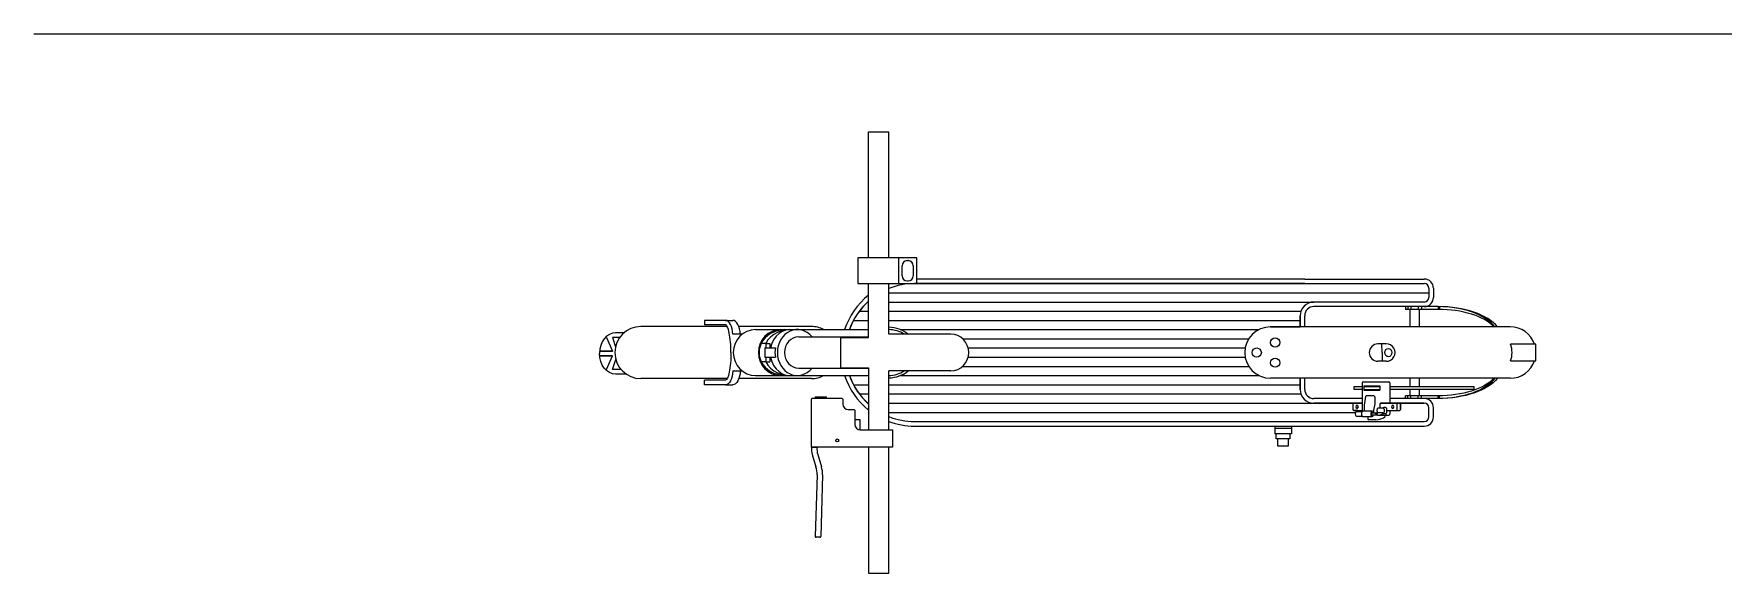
# Model space of a CAD drawing. Header units: millimetres. Extents: x 189 to 3861, y 181 to 2460.
# Drawn here: x 189 to 2025, y 619 to 1206 of the extents above; entities that cross this region are included whole.
import ezdxf

# ---------------------------------------------------------------- set-up
doc = ezdxf.new("R2010")
doc.units = ezdxf.units.MM
doc.layers.add('01_Contornos', color=7, linetype='Continuous', lineweight=20)

msp = doc.modelspace()

# ---------------------------------------------------------------- linework, layer by layer
at = {"color": 40, "true_color": 0xf8d731}
for p, q in [((1095.744, 962.012), (1095.744, 1099.019)), ((1117.744, 962.012), (1117.744, 1099.019)), ((1569.734, 939.012), (1148.273, 939.012)), ((1095.744, 875.512), (1095.744, 934.012)), ((1117.744, 883.997), (1117.744, 934.012)), ((1569.734, 934.012), (1145.734, 934.012)), ((942.16, 887.326), (848.346, 887.326)), ((1033.697, 887.326), (954.859, 887.326)), ((1117.744, 879.012), (1117.744, 896.054)), ((810.963, 875.572), (809.851, 875.572)), ((810.963, 875.572), (817.351, 860.572)), ((825.379, 875.572), (817.351, 875.572)), ((817.351, 875.572), (820.753, 865.364)), ((829.992, 880.572), (820.851, 880.572)), ((817.351, 860.572), (803.459, 860.572)), ((817.351, 860.572), (803.459, 860.572)), ((817.351, 860.572), (803.459, 860.572)), ((803.459, 860.572), (817.351, 860.572)), ((817.351, 855.572), (803.459, 855.572)), ((817.351, 855.572), (803.459, 855.572)), ((817.351, 855.572), (803.459, 855.572)), ((803.459, 855.572), (817.351, 855.572)), ((810.963, 840.572), (817.351, 855.572)), ((817.351, 840.572), (821.022, 851.586)), ((810.963, 840.572), (809.851, 840.572)), ((826.859, 840.572), (817.351, 840.572)), ((832.463, 835.572), (820.851, 835.572)), ((942.16, 830.697), (848.346, 830.697)), ((1033.697, 830.697), (954.859, 830.697)), ((1095.744, 842.511), (1095.744, 775.012)), ((1117.744, 775.012), (1117.744, 839.012)), ((1145.734, 784.012), (1569.734, 784.012)), ((1145.734, 779.012), (1569.734, 779.012)), ((1095.744, 756.012), (1095.744, 619.019)), ((1117.744, 619.019), (1117.744, 756.012))]:
    msp.add_line(p, q, dxfattribs=at)
for p, q in [((1010.618, 884.012), (1054.258, 884.012)), ((984.06, 869.012), (979.142, 869.012)), ((982.959, 864.012), (994.501, 864.012)), ((982.959, 864.012), (982.959, 854.012)), ((984.06, 869.012), (984.06, 864.012)), ((984.06, 869.012), (988.402, 869.012)), ((988.402, 869.012), (988.402, 864.012)), ((1019.832, 876.012), (1095.744, 876.012)), ((1065.25, 875.512), (1065.25, 842.511)), ((1065.25, 875.512), (1095.744, 875.512)), ((1185.27, 879.012), (1117.744, 879.012)), ((984.06, 849.012), (979.142, 849.012)), ((982.959, 854.012), (994.501, 854.012)), ((984.06, 854.012), (984.06, 849.012)), ((984.06, 849.012), (988.402, 849.012)), ((988.402, 854.012), (988.402, 849.012)), ((1010.618, 834.012), (1054.258, 834.012)), ((1019.832, 842.012), (1095.744, 842.012)), ((1065.25, 842.511), (1095.744, 842.511)), ((1185.27, 839.012), (1117.744, 839.012))]:
    msp.add_line(p, q)
for centre, radius, start, end in [((1145.734, 859.012), 80, 128.672887, 161.790043), ((1145.734, 859.012), 80, 110.364135, 110.479564), ((1145.734, 859.012), 75, 90, 111.912992), ((1145.734, 859.012), 80, 110.364135, 110.479564), ((1145.734, 859.012), 75, 131.799925, 160.528779), ((848.346, 859.012), 28.314, 90, 270), ((1033.697, 859.012), 28.314, 61.99935, 90), ((1033.697, 859.012), 28.314, 270, 298.00065), ((1145.734, 859.012), 80, 198.209957, 231.327113), ((1145.734, 859.012), 75, 199.471221, 228.200075), ((1145.734, 859.012), 75, 248.087008, 270), ((1145.734, 859.012), 80, 249.520436, 270)]:
    msp.add_arc(centre, radius, start, end, dxfattribs=at)
for centre, major_axis, ratio, start_param, end_param in [((1005.701, 859.012), (-28.978, 0), 0.86273015, 4.62743626, 7.93893436), ((1010.618, 859.012), (-28.978, 0), 0.86273015, 4.55867049, 5.87166846), ((1010.618, 859.012), (0, -25), 0.86933324, 2.96199593, 4.51103106), ((1018.383, 859.012), (0, -25), 0.86933324, 2.31855896, 7.106219), ((1000.266, 859.012), (-28.978, 0), 0.86273015, 4.71238898, 4.71239897), ((1015.795, 859.012), (0, -25), 0.86933324, 4.51103106, 4.9137469), ((1019.832, 859.012), (0, 17), 0.90910666, 0, 3.14159265), ((1185.27, 859.012), (0, -20), 0.96592583, 0, 3.14159265), ((1010.618, 859.012), (-28.978, 0), 0.86273015, 0.41151685, 1.72451481), ((1010.618, 859.012), (0, -25), 0.86933324, 4.9137469, 6.46278203)]:
    msp.add_ellipse(centre, major_axis=major_axis, ratio=ratio, start_param=start_param, end_param=end_param)
msp.add_ellipse((820.851, 858.072), major_axis=(0, 22.5), ratio=0.77777778, start_param=6.28318531, end_param=7.85398163, dxfattribs=at)
at = {"color": 40, "true_color": 0xf8d731, "extrusion": (0, 0, -1)}
msp.add_ellipse((820.851, 858.072), major_axis=(0, -22.5), ratio=0.77777778, start_param=6.28318531, end_param=7.85398163, dxfattribs=at)
at = {"layer": '01_Contornos'}
msp.add_line((188.539, 1205.76), (3860.633, 1205.76), dxfattribs=at)
at = {"layer": '01_Contornos', "color": 40, "true_color": 0xf8d731}
for p, q in [((1095.744, 1099.019), (1117.744, 1099.019)), ((1148.273, 962.012), (1084.255, 962.012)), ((1084.255, 962.012), (1084.255, 934.012)), ((1128.273, 962.012), (1128.273, 934.012)), ((1137.773, 959.012), (1138.773, 959.012)), ((1148.273, 934.012), (1148.273, 962.012)), ((1132.273, 942.512), (1132.273, 953.512)), ((1137.773, 937.012), (1138.773, 937.012)), ((1144.273, 953.512), (1144.273, 942.512)), ((1569.734, 939.012), (1699.734, 939.012)), ((1084.255, 934.012), (1148.273, 934.012)), ((1117.744, 924.012), (1704.734, 924.012)), ((1145.564, 934.012), (1699.734, 934.012)), ((1569.734, 934.012), (1699.734, 934.012)), ((1704.734, 929.012), (1704.734, 919.012)), ((1704.734, 929.012), (1704.734, 919.012)), ((1709.734, 929.012), (1709.734, 919.012)), ((1085.649, 904.012), (1095.744, 904.012)), ((1094.659, 914.012), (1095.744, 914.012)), ((1117.744, 914.012), (1579.734, 914.012)), ((1117.744, 904.012), (1565.592, 904.012)), ((1699.734, 914.012), (1579.734, 914.012)), ((1699.734, 914.012), (1579.734, 914.012)), ((1699.734, 909.012), (1579.734, 909.012)), ((1679.476, 909.012), (1679.476, 906.012)), ((1714.714, 909.012), (1679.476, 909.012)), ((1714.714, 906.012), (1679.476, 906.012)), ((1681.976, 909.012), (1681.976, 906.012)), ((1684.07, 906.012), (1684.07, 887.012)), ((1685.07, 909.012), (1685.07, 906.012)), ((1693.07, 909.012), (1693.07, 906.012)), ((1694.07, 906.012), (1694.07, 887.012)), ((1696.845, 909.012), (1696.845, 906.012)), ((1714.714, 909.012), (1714.714, 906.012)), ((1716.09, 909.005), (1716.09, 906.006)), ((940.185, 894.012), (917.465, 894.012)), ((917.465, 894.012), (917.465, 889.012)), ((940.185, 889.012), (917.465, 889.012)), ((940.185, 894.012), (948.194, 894.012)), ((972.9, 884.012), (1095.744, 884.012)), ((1074.938, 884.012), (1095.744, 884.012)), ((1079.316, 894.012), (1095.744, 894.012)), ((1117.744, 894.012), (1564.734, 894.012)), ((1130.211, 884.012), (1520.024, 884.012)), ((1793.071, 887.012), (1532.634, 887.012)), ((1532.634, 887.012), (1564.734, 887.012)), ((1564.734, 887.012), (1564.734, 899.012)), ((1564.734, 899.012), (1564.734, 887.012)), ((1569.734, 887.012), (1569.734, 899.012)), ((958.411, 879.012), (948.194, 879.012)), ((1198.048, 874.012), (1508.991, 874.012)), ((1203.976, 864.012), (1505.084, 864.012)), ((1658.353, 868.512), (1649.135, 868.512)), ((1653.917, 859.012), (1653.744, 868.512)), ((1820.83, 868.012), (1793.463, 868.012)), ((1820.83, 850.012), (1820.83, 868.012)), ((1203.976, 854.012), (1505.084, 854.012)), ((1658.353, 849.512), (1649.135, 849.512)), ((1653.917, 859.012), (1653.917, 849.512)), ((1793.463, 850.012), (1820.83, 850.012)), ((940.185, 829.012), (917.465, 829.012)), ((917.465, 824.012), (917.465, 829.012)), ((948.194, 839.012), (958.411, 839.012)), ((972.9, 834.012), (1095.744, 834.012)), ((1074.938, 834.012), (1095.744, 834.012)), ((1130.211, 834.012), (1520.024, 834.012)), ((1198.048, 844.012), (1508.991, 844.012)), ((1793.071, 831.012), (1532.634, 831.012)), ((1564.734, 831.012), (1532.634, 831.012)), ((1564.734, 819.012), (1564.734, 831.012)), ((1564.734, 831.012), (1564.734, 819.012)), ((1569.734, 819.012), (1569.734, 831.012)), ((1684.07, 831.012), (1684.07, 822.012)), ((1694.07, 831.012), (1694.07, 822.012)), ((940.185, 824.012), (917.465, 824.012)), ((940.185, 824.012), (948.194, 824.012)), ((1033.744, 756.012), (1033.744, 808.512)), ((1067.244, 809.012), (1034.244, 809.012)), ((1037.744, 811.012), (1049.744, 811.012)), ((1037.744, 811.012), (1037.744, 809.012)), ((1049.744, 811.012), (1049.744, 809.012)), ((1067.744, 808.512), (1067.744, 803.012)), ((1079.316, 824.012), (1095.744, 824.012)), ((1085.649, 814.012), (1095.744, 814.012)), ((1117.744, 824.012), (1564.734, 824.012)), ((1117.744, 814.012), (1565.592, 814.012)), ((1632.218, 809.012), (1579.734, 809.012)), ((1623.477, 822.012), (1632.218, 822.012)), ((1623.477, 819.012), (1623.477, 822.012)), ((1632.218, 819.012), (1623.477, 819.012)), ((1633.935, 823.012), (1651.269, 823.012)), ((1633.935, 822.012), (1651.269, 822.012)), ((1633.935, 819.012), (1651.269, 819.012)), ((1662.22, 822.012), (1753.477, 822.012)), ((1753.477, 819.012), (1662.22, 819.012)), ((1699.734, 809.012), (1662.22, 809.012)), ((1679.476, 809.012), (1679.476, 812.012)), ((1714.714, 812.012), (1679.476, 812.012)), ((1714.714, 809.012), (1679.476, 809.012)), ((1681.976, 809.012), (1681.976, 812.012)), ((1684.07, 819.012), (1684.07, 812.012)), ((1685.07, 809.012), (1685.07, 812.012)), ((1693.07, 809.012), (1693.07, 812.012)), ((1694.07, 819.012), (1694.07, 812.012)), ((1696.845, 809.012), (1696.845, 812.012)), ((1714.714, 809.012), (1714.714, 812.012)), ((1716.09, 809.019), (1716.09, 812.018)), ((1753.477, 822.012), (1753.477, 819.012)), ((1073.744, 797.012), (1080.244, 797.012)), ((1080.744, 796.512), (1080.744, 781.012)), ((1094.659, 804.012), (1095.744, 804.012)), ((1117.744, 804.012), (1579.734, 804.012)), ((1117.744, 794.012), (1624.964, 794.012)), ((1579.734, 804.012), (1622.178, 804.012)), ((1632.218, 804.012), (1579.734, 804.012)), ((1622.178, 803.012), (1622.178, 797.012)), ((1623.178, 796.012), (1632.218, 796.012)), ((1649.08, 791.018), (1661.22, 791.018)), ((1699.734, 804.012), (1652.308, 804.012)), ((1658.578, 796.012), (1672.382, 796.012)), ((1672.382, 796.012), (1672.796, 796.012)), ((1673.796, 804.012), (1699.734, 804.012)), ((1673.796, 797.012), (1673.796, 803.012)), ((1704.734, 789.012), (1704.734, 799.012)), ((1704.734, 789.012), (1704.734, 799.012)), ((1709.734, 789.012), (1709.734, 799.012)), ((1086.244, 786.012), (1080.744, 786.012)), ((1086.744, 775.012), (1086.744, 785.512)), ((1086.744, 775.012), (1121.744, 775.012)), ((1121.744, 775.012), (1121.744, 756.012)), ((1145.566, 784.012), (1699.734, 784.012)), ((1537.233, 779.012), (1537.233, 770.609)), ((1555.233, 776.604), (1537.233, 776.604)), ((1555.233, 779.012), (1555.233, 770.609)), ((1569.734, 784.012), (1699.734, 784.012)), ((1569.734, 779.012), (1699.734, 779.012)), ((1033.744, 756.012), (1039.744, 756.012)), ((1121.744, 756.012), (1033.744, 756.012)), ((1033.744, 756.012), (1036.744, 756.012)), ((1555.233, 770.609), (1537.233, 770.609)), ((1538.733, 765.174), (1538.733, 770.609)), ((1553.733, 765.174), (1538.733, 765.174)), ((1540.733, 757.091), (1540.733, 765.174)), ((1551.733, 757.091), (1540.733, 757.091)), ((1551.733, 765.174), (1551.733, 757.091)), ((1553.733, 770.609), (1553.733, 765.174)), ((1034.493, 748.246), (1038.536, 734.818)), ((1040.527, 748.246), (1044.57, 734.818)), ((1039.809, 726.169), (1037.76, 659.072)), ((1045.844, 726.099), (1043.872, 659.011)), ((1042.874, 658.07), (1038.76, 658.072)), ((1095.744, 619.019), (1117.744, 619.019))]:
    msp.add_line(p, q, dxfattribs=at)
at = {"layer": '01_Contornos', "color": 40, "lineweight": 20, "ltscale": 0.05, "true_color": 0xf8d731}
for p, q in [((1633.218, 827.012), (1661.22, 827.012)), ((1632.218, 826.012), (1632.218, 796.012)), ((1633.935, 823.012), (1651.269, 823.012)), ((1633.935, 823.012), (1633.935, 818.012)), ((1633.935, 818.012), (1651.269, 818.012)), ((1635.71, 811.164), (1634.275, 801.825)), ((1644.841, 812.012), (1636.698, 812.012)), ((1645.841, 811.012), (1645.841, 803.325)), ((1651.269, 823.012), (1651.269, 818.012)), ((1662.22, 826.012), (1662.22, 804.012)), ((1622.178, 803.012), (1622.178, 798.38)), ((1622.178, 798.38), (1622.178, 797.012)), ((1623.178, 804.012), (1632.218, 804.012)), ((1627.468, 796.012), (1623.178, 796.012)), ((1625.881, 794.812), (1632.163, 794.812)), ((1625.881, 789.812), (1632.163, 789.812)), ((1627.468, 796.012), (1632.218, 796.012)), ((1632.218, 796.012), (1632.218, 794.882)), ((1642.961, 795.312), (1632.992, 795.312)), ((1634.263, 801.673), (1634.263, 796.252)), ((1634.263, 796.252), (1634.263, 795.312)), ((1642.961, 793.312), (1647.702, 793.312)), ((1642.961, 791.312), (1647.702, 791.312)), ((1649.08, 791.018), (1644.306, 790.986)), ((1645.822, 803.131), (1644.461, 796.252)), ((1644.461, 796.252), (1644.461, 793.312)), ((1654.727, 798.38), (1649.557, 798.38)), ((1654.727, 793.38), (1649.557, 793.38)), ((1654.727, 793.38), (1649.557, 793.38)), ((1651.308, 803.012), (1651.308, 798.38)), ((1652.308, 804.012), (1672.796, 804.012)), ((1654.727, 798.38), (1654.727, 798.38)), ((1654.727, 793.38), (1654.727, 793.38)), ((1657.578, 799.38), (1655.727, 799.38)), ((1657.578, 792.38), (1655.727, 792.38)), ((1658.578, 798.38), (1658.578, 793.38)), ((1658.578, 796.012), (1672.796, 796.012)), ((1662.22, 796.012), (1662.22, 794.812)), ((1662.22, 794.812), (1662.22, 792.018)), ((1669.796, 804.012), (1669.796, 796.012)), ((1673.796, 803.012), (1673.796, 797.012)), ((1632.992, 789.312), (1642.961, 789.312)), ((1638.228, 789.312), (1638.228, 787.012)), ((1647.224, 786.012), (1639.228, 786.012))]:
    msp.add_line(p, q, dxfattribs=at)
at = {"layer": '01_Contornos', "color": 40, "true_color": 0xf8d731}
for centre, radius in [((1517.634, 859.012), 5), ((1537.634, 869.932), 5), ((1537.634, 848.012), 5), ((1061.744, 763.512), 1.6)]:
    msp.add_circle(centre, radius, dxfattribs=at)
for centre, radius, start, end in [((1137.773, 953.512), 5.5, 90, 180), ((1138.773, 953.512), 5.5, 0, 90), ((1137.773, 942.512), 5.5, 180, 270), ((1138.773, 942.512), 5.5, 270, 0), ((1699.734, 929.012), 10, 0, 90), ((1145.649, 859.012), 75, 89.935243, 111.843195), ((1699.734, 929.012), 5, 0, 90), ((1699.734, 929.012), 5, 0, 90), ((1699.734, 919.012), 10, 270, 0), ((1699.734, 919.012), 5, 270, 0), ((1699.734, 919.012), 5, 270, 0), ((1579.734, 899.012), 15, 90, 180), ((1579.734, 899.012), 15, 90, 180), ((1579.734, 899.012), 10, 90, 180), ((1532.634, 859.012), 28, 90, 270), ((1532.634, 859.012), 28, 90, 270), ((1793.071, 859.012), 28, 18.749341, 90), ((1649.417, 859.012), 9.5, 90.148922, 269.851078), ((1658.417, 859.012), 9.5, 269.615461, 90.384539), ((1770.139, 859.012), 25, 338.899804, 21.100196), ((1793.071, 859.012), 28, 270, 341.250659), ((1793.071, 859.012), 28, 352.478289, 7.521711), ((1034.244, 808.512), 0.5, 90, 180), ((1067.244, 808.512), 0.5, 0, 90), ((1579.734, 819.012), 15, 180, 270), ((1579.734, 819.012), 15, 180, 270), ((1579.734, 819.012), 10, 180, 270), ((1699.734, 799.012), 10, 0, 90), ((1073.744, 803.012), 6, 180, 270), ((1080.244, 796.512), 0.5, 0, 90), ((1661.22, 792.018), 1, 270, 360), ((1699.734, 799.012), 5, 0, 90), ((1699.734, 799.012), 5, 0, 90), ((1086.744, 781.012), 6, 180, 270), ((1086.244, 785.512), 0.5, 0, 90), ((1699.734, 789.012), 10, 270, 0), ((1699.734, 789.012), 5, 270, 0), ((1699.734, 789.012), 5, 270, 0), ((1053.644, 754.012), 20, 174.26083, 196.756035), ((1059.678, 754.012), 20, 174.26083, 196.756035), ((1009.809, 726.169), 30, 359.867098, 16.756035), ((1015.844, 726.169), 30, 359.867098, 16.756035), ((1038.76, 659.072), 1, 180, 270), ((1042.874, 659.07), 1, 269.936178, 356.633502)]:
    msp.add_arc(centre, radius, start, end, dxfattribs=at)
at = {"layer": '01_Contornos'}
for centre, radius, start, end in [((1145.649, 859.012), 75, 131.713085, 160.528793), ((1145.649, 859.012), 75, 199.471209, 228.286915), ((1067.244, 808.512), 0.5, 0, 90), ((1080.244, 796.512), 0.5, 0, 90), ((1145.649, 859.012), 75, 248.156805, 270.063696)]:
    msp.add_arc(centre, radius, start, end, dxfattribs=at)
at = {"layer": '01_Contornos', "color": 40, "lineweight": 20, "ltscale": 0.05, "true_color": 0xf8d731}
for centre, start, end in [((1633.218, 826.012), 90, 180), ((1661.22, 826.012), 0, 90), ((1636.698, 811.012), 90, 171.263172), ((1644.841, 811.012), 0, 90), ((1623.178, 803.012), 90, 180), ((1623.178, 797.012), 180, 270), ((1635.263, 801.673), 171.263172, 180), ((1644.841, 803.325), 348.809315, 0), ((1652.308, 803.012), 90, 180), ((1655.727, 798.38), 90, 180), ((1655.727, 793.38), 180, 270), ((1657.578, 798.38), 0, 90), ((1657.578, 793.38), 270, 0), ((1672.796, 803.012), 0, 90), ((1672.796, 797.012), 270, 0), ((1639.228, 787.012), 180, 270)]:
    msp.add_arc(centre, 1, start, end, dxfattribs=at)
at = {"layer": '01_Contornos', "color": 40, "true_color": 0xf8d731}
for centre, major_axis, ratio, start_param, end_param in [((1714.714, 874.012), (-69.417, 0), 0.50419863, 3.52213985, 4.71238898), ((1714.714, 874.012), (66.417, 0), 0.52697283, 6.6637325, 7.85398163), ((1714.714, 874.012), (-66.417, 0), 0.48180373, 3.55993904, 4.71238898), ((940.185, 879.012), (0, 15), 0.53389957, 4.71238898, 6.28318531), ((940.185, 859.012), (0, -30), 0.19923501, 7.85398163, 9.42477796), ((948.194, 879.012), (0, 15), 0.53389957, 4.71238898, 6.28318531), ((972.9, 859.012), (0, 25), 0.96592583, 6.28318531, 9.42477796), ((1000.266, 859.012), (0, 25), 0.96592583, 6.28318531, 9.42477796), ((1116.714, 859.012), (32.41, 0), 0.84843347, 7.09759969, 7.82219151), ((1116.714, 859.012), (30, 0), 0.83333333, 7.21048053, 7.81963632), ((1116.714, 859.012), (30, 0), 0.83333333, 4.7467343, 5.35589009), ((1116.714, 859.012), (32.41, 0), 0.84843347, 4.7441791, 5.46877093), ((1642.961, 792.312), (0, -1), 0.5, 3.14159265, 6.28318531), ((1647.224, 793.38), (11.354, 0), 0.64896999, 4.71238898, 6.28318531), ((1649.064, 793.38), (5.662, 0.038), 0.4171905, 4.71238898, 6.26723205)]:
    msp.add_ellipse(centre, major_axis=major_axis, ratio=ratio, start_param=start_param, end_param=end_param, dxfattribs=at)
for centre, major_axis, ratio in [((1660.658, 859.012), (0, 4.5), 0.83144225), ((1647.702, 792.312), (0, -1), 0.5)]:
    msp.add_ellipse(centre, major_axis=major_axis, ratio=ratio, dxfattribs=at)
at = {"layer": '01_Contornos', "color": 40, "true_color": 0xf8d731, "extrusion": (0, 0, -1)}
for centre, major_axis, ratio, start_param, end_param in [((940.185, 859.012), (0, 30), 0.19923501, 7.85398163, 9.42477796), ((940.185, 839.012), (0, -15), 0.53389957, 4.71238898, 6.28318531), ((948.194, 839.012), (0, -15), 0.53389957, 4.71238898, 6.28318531), ((1714.714, 844.012), (-69.417, 0), 0.50419863, 3.52213985, 4.71238898), ((1714.714, 844.012), (-66.417, 0), 0.48180373, 3.55993904, 4.71238898), ((1714.714, 844.012), (66.417, 0), 0.52697283, 6.6637325, 7.85398163)]:
    msp.add_ellipse(centre, major_axis=major_axis, ratio=ratio, start_param=start_param, end_param=end_param, dxfattribs=at)
at = {"layer": '01_Contornos', "color": 40, "lineweight": 20, "ltscale": 0.05, "true_color": 0xf8d731}
for centre, major_axis, ratio, start_param, end_param in [((1625.881, 792.312), (0, -2.5), 0.5, 3.14159265, 6.28318531), ((1632.992, 792.312), (0, -3), 0.5, 9.42477796, 12.56637061), ((1642.961, 792.312), (0, -3), 0.5, 8.19381854, 13.79733003), ((1649.557, 795.88), (0, 2.5), 0.58946507, 0, 3.14159265), ((1654.727, 795.88), (0, -2.5), 0.75087003, 0, 3.14159265)]:
    msp.add_ellipse(centre, major_axis=major_axis, ratio=ratio, start_param=start_param, end_param=end_param, dxfattribs=at)
at = {"layer": '01_Contornos', "color": 40, "lineweight": 20, "ltscale": 0.05, "true_color": 0xf8d731, "extrusion": (0, 0, -1)}
for centre in [(1626.758, 800.012), (1665.216, 800.012)]:
    msp.add_ellipse(centre, major_axis=(0, 1.75), ratio=0.74230749, dxfattribs=at)

doc.saveas('drawing.dxf')
